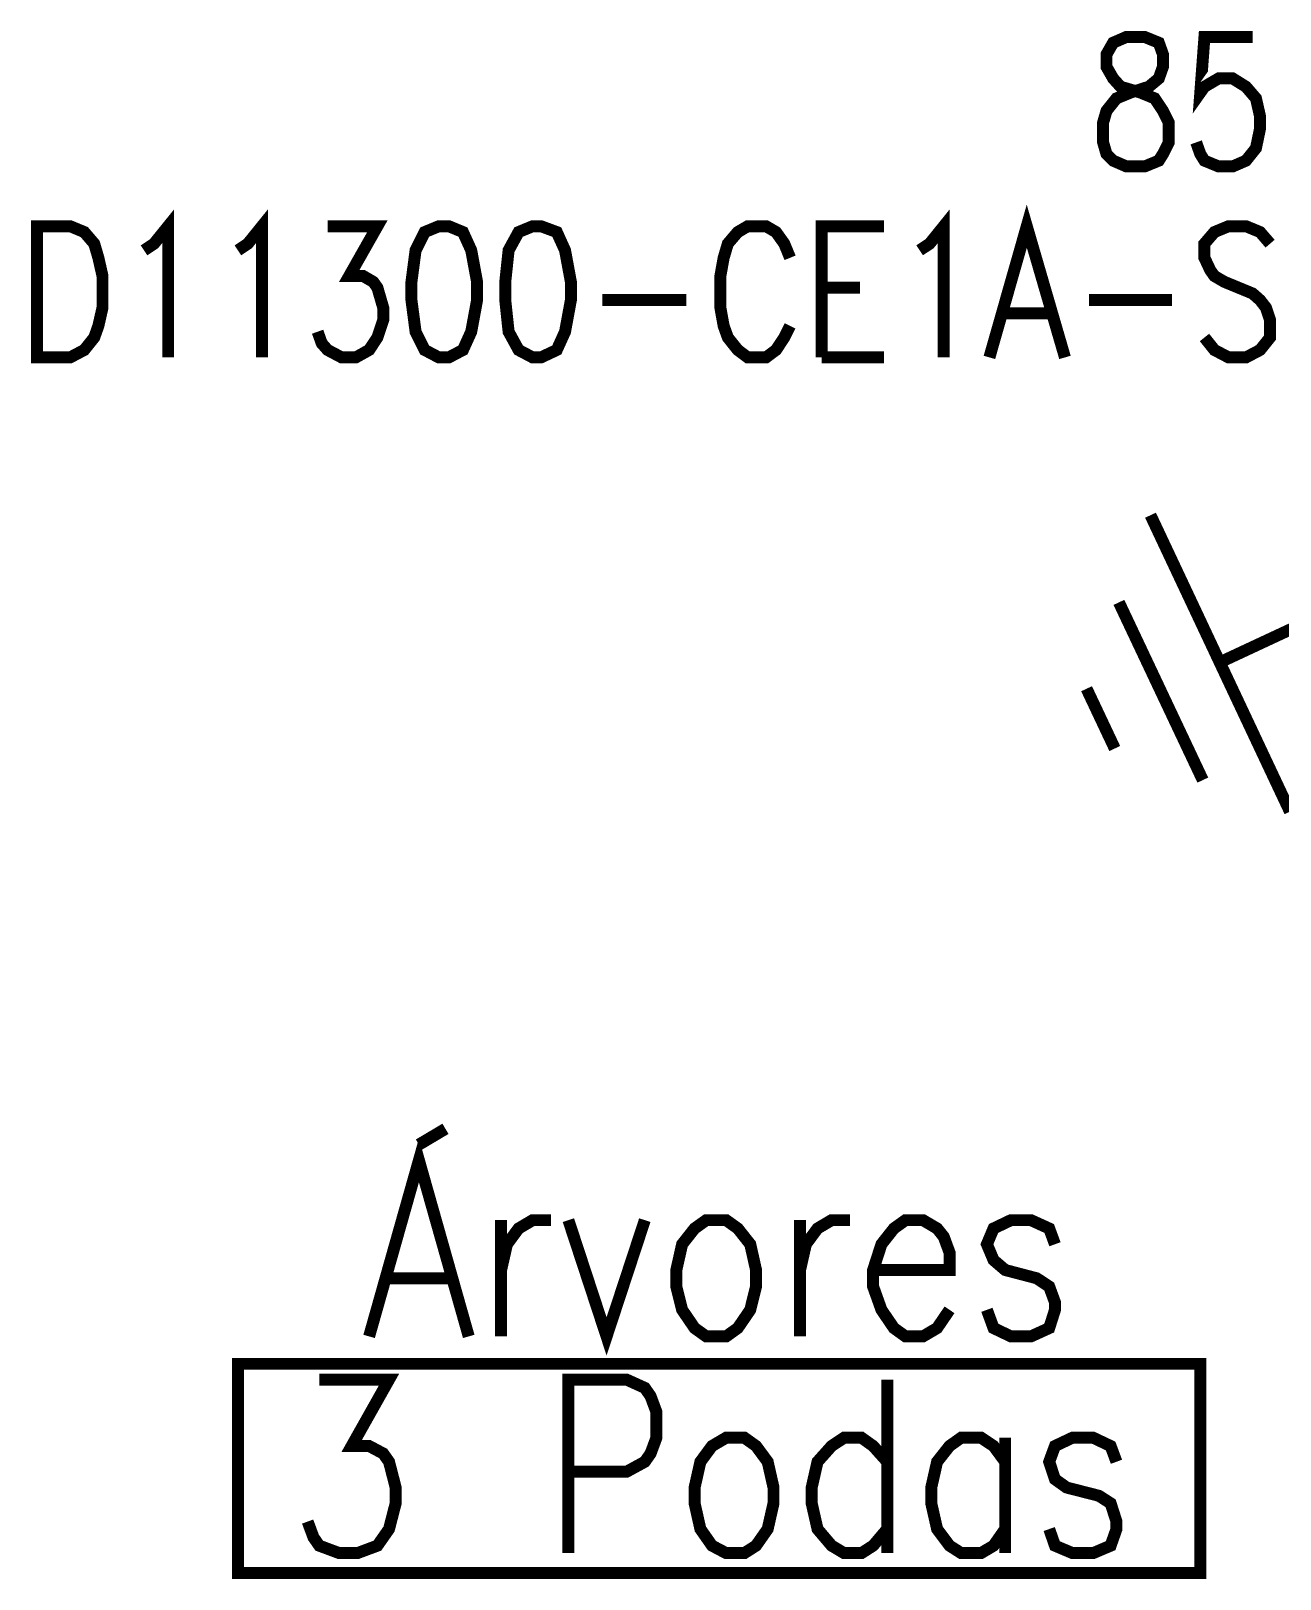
# Model space of a CAD drawing. Header units: millimetres. Extents: x 7 to 427, y 16 to 313.
# Drawn here: x 116.71 to 143.25, y 220.69 to 253.58 of the extents above; entities that cross this region are included whole.
import ezdxf

# ---------------------------------------------------------------- set-up
doc = ezdxf.new("R2010")
doc.units = ezdxf.units.MM
doc.layers.add('P', color=7, linetype='Continuous')

msp = doc.modelspace()

# ---------------------------------------------------------------- linework, layer by layer
at = {"layer": 'P', "const_width": 0.254}
for points in [[(139.982, 253.453), (139.7, 253.33), (139.559, 253.083), (139.559, 252.818), (139.7, 252.571), (139.859, 252.395), (140.282, 252.271), (140.582, 252.148), (140.758, 251.883), (140.882, 251.636), (140.882, 251.213), (140.758, 250.966), (140.67, 250.825), (140.37, 250.702), (139.982, 250.702), (139.7, 250.825), (139.559, 250.966), (139.488, 251.213), (139.488, 251.636), (139.559, 251.883), (139.771, 252.148), (140.07, 252.271), (140.458, 252.395), (140.67, 252.571), (140.758, 252.818), (140.758, 253.083), (140.67, 253.33), (140.37, 253.453), (139.982, 253.453)], [(142.663, 253.453), (141.64, 253.453), (141.552, 252.271), (141.64, 252.395), (141.94, 252.571), (142.24, 252.571), (142.522, 252.395), (142.734, 252.148), (142.822, 251.76), (142.822, 251.513), (142.734, 251.09), (142.522, 250.825), (142.24, 250.702), (141.94, 250.702), (141.64, 250.825), (141.552, 250.966), (141.464, 251.213)], [(119.115, 248.92), (119.327, 249.061), (119.627, 249.432), (119.627, 246.645)], [(121.109, 248.92), (121.32, 249.061), (121.62, 249.432), (121.62, 246.645)], [(135.59, 248.92), (135.802, 249.061), (136.102, 249.432), (136.102, 246.645)], [(137.072, 246.645), (137.866, 249.432), (138.677, 246.645)], [(116.84, 246.645), (116.84, 249.432), (117.546, 249.432), (117.845, 249.308), (118.057, 249.061), (118.145, 248.761), (118.233, 248.373), (118.233, 247.703), (118.145, 247.315), (118.057, 247.068), (117.845, 246.803), (117.546, 246.645), (116.84, 246.645)], [(123.014, 249.432), (124.072, 249.432), (123.472, 248.373), (123.772, 248.373), (123.984, 248.25), (124.072, 248.126), (124.195, 247.703), (124.195, 247.438), (124.072, 247.068), (123.896, 246.803), (123.613, 246.645), (123.313, 246.645), (123.014, 246.803), (122.89, 246.944), (122.802, 247.191)], [(125.377, 249.432), (125.077, 249.308), (124.883, 248.92), (124.795, 248.25), (124.795, 247.862), (124.883, 247.191), (125.077, 246.803), (125.377, 246.645), (125.589, 246.645), (125.889, 246.803), (126.065, 247.191), (126.189, 247.862), (126.189, 248.25), (126.065, 248.92), (125.889, 249.308), (125.589, 249.432), (125.377, 249.432)], [(127.37, 249.432), (127.071, 249.308), (126.859, 248.92), (126.788, 248.25), (126.788, 247.862), (126.859, 247.191), (127.071, 246.803), (127.37, 246.645), (127.547, 246.645), (127.882, 246.803), (128.058, 247.191), (128.182, 247.862), (128.182, 248.25), (128.058, 248.92), (127.882, 249.308), (127.547, 249.432), (127.37, 249.432)], [(132.838, 248.761), (132.715, 249.061), (132.539, 249.308), (132.327, 249.432), (131.939, 249.432), (131.727, 249.308), (131.516, 249.061), (131.427, 248.761), (131.357, 248.373), (131.357, 247.703), (131.427, 247.315), (131.516, 247.068), (131.727, 246.803), (131.939, 246.645), (132.327, 246.645), (132.539, 246.803), (132.715, 247.068), (132.838, 247.315)], [(133.509, 246.645), (133.509, 249.432), (134.832, 249.432)], [(143.034, 249.061), (142.822, 249.308), (142.522, 249.432), (142.152, 249.432), (141.852, 249.308), (141.64, 249.061), (141.64, 248.761), (141.764, 248.497), (141.852, 248.373), (142.064, 248.25), (142.663, 248.003), (142.822, 247.862), (142.946, 247.703), (143.034, 247.438), (143.034, 247.068), (142.822, 246.803), (142.522, 246.645), (142.152, 246.645), (141.852, 246.803), (141.64, 247.068)], [(128.852, 247.862), (130.634, 247.862)], [(133.509, 248.126), (134.32, 248.126)], [(139.188, 247.862), (140.952, 247.862)], [(137.372, 247.579), (138.377, 247.579)], [(133.509, 246.645), (134.832, 246.645)], [(151.042, 244.404), (141.975, 240.171)], [(143.457, 236.996), (140.494, 243.293)], [(141.605, 237.666), (139.823, 241.441)], [(139.735, 238.337), (139.136, 239.607)], [(124.954, 229.923), (125.518, 230.258)], [(123.896, 225.848), (124.954, 229.588), (126.012, 225.848)], [(126.7, 228.318), (126.7, 225.848)], [(126.7, 227.259), (126.824, 227.806), (127.071, 228.141), (127.37, 228.318), (127.758, 228.318)], [(128.129, 228.318), (128.94, 225.848), (129.752, 228.318)], [(131.057, 228.318), (130.81, 228.141), (130.545, 227.806), (130.422, 227.259), (130.422, 226.907), (130.545, 226.413), (130.81, 226.025), (131.057, 225.848), (131.48, 225.848), (131.727, 226.025), (131.992, 226.413), (132.115, 226.907), (132.115, 227.259), (131.992, 227.806), (131.727, 228.141), (131.48, 228.318), (131.057, 228.318)], [(133.05, 228.318), (133.05, 225.848)], [(133.05, 227.259), (133.174, 227.806), (133.421, 228.141), (133.72, 228.318), (134.108, 228.318)], [(134.602, 227.259), (136.225, 227.259), (136.225, 227.63), (136.102, 227.965), (135.961, 228.141), (135.661, 228.318), (135.29, 228.318), (135.043, 228.141), (134.779, 227.806), (134.602, 227.259), (134.602, 226.907), (134.779, 226.413), (135.043, 226.025), (135.29, 225.848), (135.661, 225.848), (135.961, 226.025), (136.225, 226.413)], [(138.465, 227.806), (138.342, 228.141), (137.954, 228.318), (137.53, 228.318), (137.16, 228.141), (137.019, 227.806), (137.16, 227.471), (137.407, 227.259), (138.077, 227.083), (138.342, 226.907), (138.465, 226.572), (138.465, 226.413), (138.342, 226.025), (137.954, 225.848), (137.53, 225.848), (137.16, 226.025), (137.019, 226.413)], [(124.319, 227.083), (125.642, 227.083)], [(121.109, 225.266), (141.552, 225.266), (141.552, 220.821), (121.109, 220.821), (121.109, 225.266)], [(122.837, 224.931), (124.319, 224.931), (123.525, 223.52), (123.896, 223.52), (124.195, 223.361), (124.319, 223.185), (124.46, 222.638), (124.46, 222.303), (124.319, 221.756), (124.072, 221.403), (123.649, 221.245), (123.261, 221.245), (122.837, 221.403), (122.714, 221.58), (122.59, 221.915)], [(128.129, 221.245), (128.129, 224.931), (129.364, 224.931), (129.752, 224.755), (129.875, 224.578), (129.999, 224.243), (129.999, 223.696), (129.875, 223.361), (129.752, 223.185), (129.364, 222.973), (128.129, 222.973)], [(134.902, 224.931), (134.902, 221.245)], [(131.48, 223.696), (131.18, 223.52), (130.933, 223.185), (130.81, 222.638), (130.81, 222.303), (130.933, 221.756), (131.18, 221.403), (131.48, 221.245), (131.868, 221.245), (132.115, 221.403), (132.362, 221.756), (132.486, 222.303), (132.486, 222.638), (132.362, 223.185), (132.115, 223.52), (131.868, 223.696), (131.48, 223.696)], [(134.902, 223.185), (134.602, 223.52), (134.355, 223.696), (133.985, 223.696), (133.72, 223.52), (133.421, 223.185), (133.297, 222.638), (133.297, 222.303), (133.421, 221.756), (133.72, 221.403), (133.985, 221.245), (134.355, 221.245), (134.602, 221.403), (134.902, 221.756)], [(137.407, 223.185), (137.16, 223.52), (136.895, 223.696), (136.472, 223.696), (136.225, 223.52), (135.961, 223.185), (135.837, 222.638), (135.837, 222.303), (135.961, 221.756), (136.225, 221.403), (136.472, 221.245), (136.895, 221.245), (137.16, 221.403), (137.407, 221.756)], [(137.407, 223.696), (137.407, 221.245)], [(139.771, 223.185), (139.647, 223.52), (139.277, 223.696), (138.836, 223.696), (138.465, 223.52), (138.342, 223.185), (138.465, 222.814), (138.712, 222.638), (139.4, 222.462), (139.647, 222.303), (139.771, 221.915), (139.771, 221.756), (139.647, 221.403), (139.277, 221.245), (138.836, 221.245), (138.465, 221.403), (138.342, 221.756)]]:
    msp.add_lwpolyline(points, dxfattribs=at)

doc.saveas('drawing.dxf')
